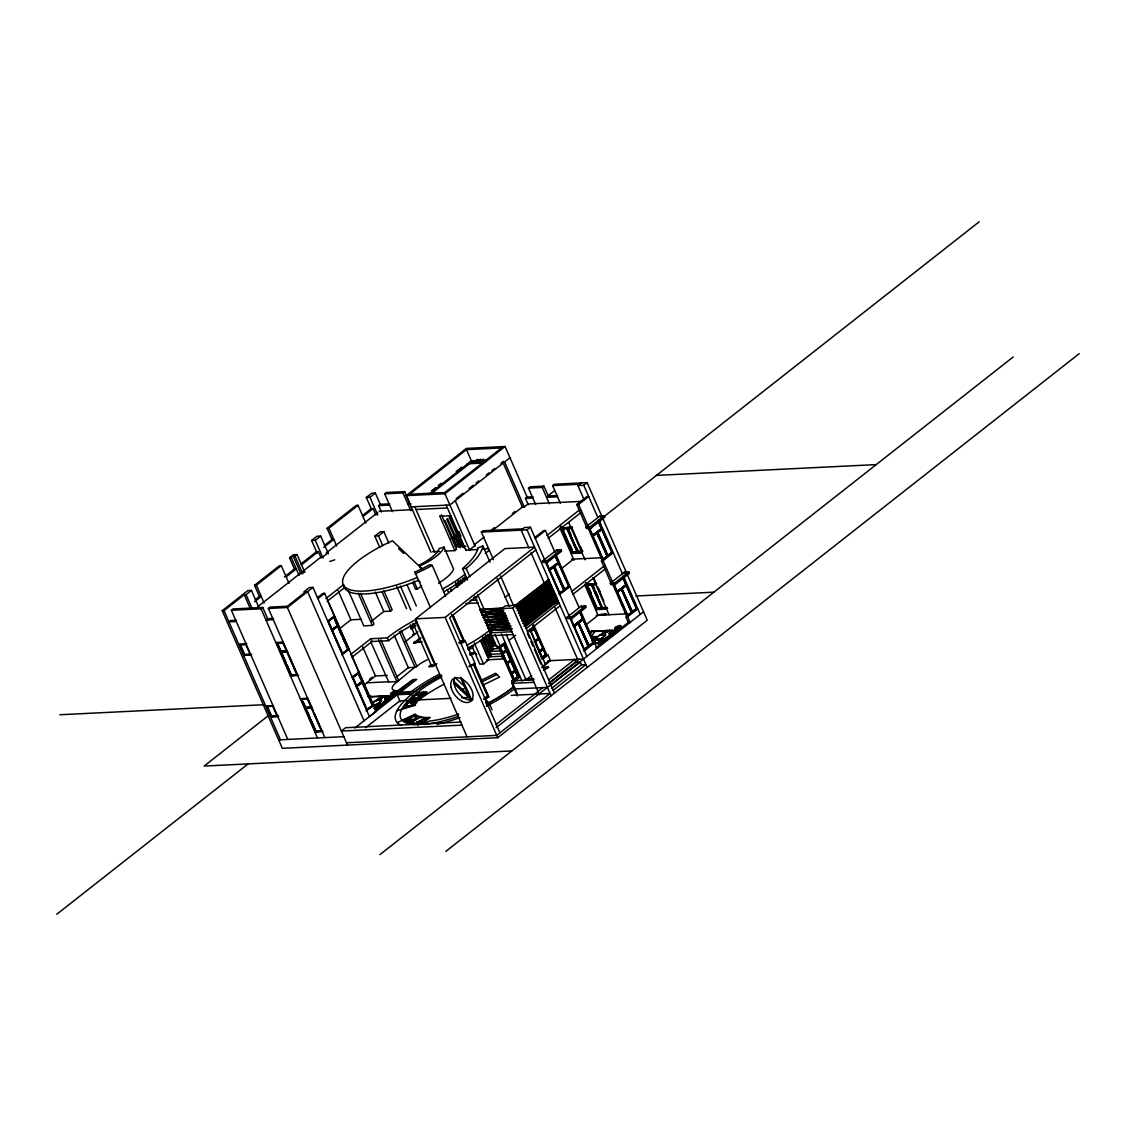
<?xml version="1.0" encoding="UTF-8"?>
<svg xmlns="http://www.w3.org/2000/svg" width="1136" height="1136" viewBox="0 0 1136 1136"><rect width="100%" height="100%" fill="white"/><g stroke="black" fill="none" stroke-linecap="round" stroke-linejoin="round"><path stroke-width="1.5" d="M413.618 642.99L414.228 642.081M609.265 633.405L610.103 633.547M612.318 632.312L609.223 633.093M610.728 632.241L612.489 631.928L612.091 632.695M590.209 634.371L591.387 631.417M376.414 706.407L376.896 705.442L375.476 706.18M386.723 698.228L387.206 697.263L385.786 698.015M592.069 641.272L593.532 638.432M591.444 636.742L594.923 630.906M377.805 706.081L376.357 705.825M601.867 640.676L601.2 640.179M618.183 627.058L617.402 627.498L620.071 625.553M417.168 640.505L417.125 640.548A6.802 2.13 -23.6 0 1 419.369 638.787L420.661 637.878M593.475 642.564L595.931 640.235M375.292 706.422L375.15 707.16M385.161 698.498L385.913 698.029M385.601 698.242L384.976 698.896L386.055 698.952M378.018 706.038L376.073 707.132L377.961 707.827M393.454 692.733L394.277 692.52L391.352 692.846M387.887 698.115L388.526 697.461L387.774 697.362M387.22 698.541L388.327 697.873M612.389 632.468L611.651 632.922M618.225 627.285L620.327 627.171M593.645 642.408L596.301 640.079M417.054 640.619L415.918 641.286A3.593 1.136 -23.6 0 0 414.384 641.996M373.034 702.701L372.012 703.34M597.096 637.296L596.315 637.679M425.389 724.257L429.025 721.119A63.474 19.937 -23.6 0 0 458.688 714.004M375.107 701.21L382.065 695.686M376.584 700.656L382.903 695.644M391.608 694.465L393.496 692.96M394.121 692.463L396.024 690.958M388.001 698.129L386.552 698.029M391.338 696.368L392.744 695.246L393.141 695.914L376.201 709.347L374.88 709.418L391.281 696.482M599.169 635.805L606.127 630.281M600.646 635.251L606.965 630.239M615.655 629.06L617.558 627.555M602.023 640.874L600.419 640.96L600.901 640.051M612.318 632.709L610.714 632.78L611.125 632.042M415.222 642.635L420.675 638.304M317.427 597.65L322.809 593.418L324.64 593.333L376.172 711.278L369.413 716.589L312.996 587.397L309.333 587.568L303.951 591.813L307.615 591.629L364.045 720.792M560.375 503.333L552.621 485.569L554.297 484.248L587.142 482.63L647.25 620.228L497.753 737.704L282.324 748.312L222.202 610.714L247.79 590.606L251.454 590.422L259.221 608.186M254.535 601.739L261.266 596.457L259.434 596.542L254.535 585.31L279.442 565.728L281.274 565.643L289.041 583.393M286.187 576.875L296.283 568.937L294.451 569.022L289.552 557.79L293.415 554.751L297.078 554.567L304.846 572.331M317.242 553.374L311.605 540.452L316.987 536.22L320.65 536.05L328.418 553.8M332.024 539.586L327.097 528.283L356.221 505.392L358.053 505.307L365.806 523.071M371.259 508.758L366.317 497.454L371.699 493.223L375.363 493.052L380.304 504.356M222.202 610.714L224.033 610.614L244.24 594.739L249.877 607.661M254.535 585.31L256.367 585.21L281.274 565.643M289.552 557.79L297.078 554.567M327.097 528.283L328.929 528.197L358.053 505.307M242.408 594.838L246.072 594.653L251.454 590.422M311.605 540.452L315.268 540.282L320.65 536.05M366.317 497.454L369.981 497.284L375.363 493.052M287.791 739.437L231.361 610.259L233.05 608.939L262.757 607.476L268.394 620.398M392.431 511.583L384.678 493.833L386.354 492.499L404.672 491.604L409.613 502.907L407.895 504.157L411.033 504.001M255.401 599.709L259.434 596.542M284.355 576.96L294.451 569.022M300.926 563.939L316.504 551.684L318.336 551.599L321.147 558.017M324.427 545.479L331.996 539.515L333.828 539.43L323.732 547.367M362.384 515.645L371.231 508.687L373.062 508.601L375.86 515.02M301.452 564.862L318.336 551.599M362.952 516.539L373.062 508.601M381.398 512.024L378.586 505.605L380.276 504.285L389.691 503.816M257.872 606.667L300.586 573.098L302.417 572.998L304.448 571.408L302.616 571.507L320.792 557.222L322.624 557.123L328.02 552.891L326.188 552.976L377.805 512.407M384.678 493.833L402.996 492.925L404.672 491.604M231.361 610.259L261.067 608.797L262.757 607.476M430.956 552.266L406.219 495.651L466.314 448.422L505.08 446.505L527.686 498.264M466.47 449.643L409.727 494.231L444.815 492.513L501.558 447.925L466.47 449.643L471.383 460.875L487.159 460.108M324.825 737.605L268.394 608.442L270.084 607.121L287.266 606.269L305.783 591.714M431.609 490.78L435.713 487.557M438.439 485.413L441.18 483.269M456.203 471.454L461.67 467.166M379.765 547.41L374.823 536.107L380.219 531.875L383.883 531.691L388.81 542.994M429.309 493.947L471.383 460.875M431.14 493.848L473.542 460.52M239.611 644.992L240.292 644.467L244.581 654.293L243.913 654.819L239.611 644.992L245.845 644.68L250.133 654.506L250.815 653.981M268.394 608.442L287.408 607.504L312.996 587.397M374.823 536.107L378.487 535.922L383.883 531.691M475.956 460.648L477.645 459.327L479.051 462.579M478.696 460.52L480.386 459.2L481.806 462.437M246.753 643.43L238.759 644.311M406.219 495.651L444.971 493.734L505.08 446.505M317.91 598.629L324.64 593.333M251.667 654.663L243.658 655.543M325.876 598.558L343.541 584.671M456.175 498.676L463.019 493.294M469.097 488.508L473.258 485.257M476.027 483.084L478.796 480.897M486.322 474.99L489.062 472.832M491.803 470.673L494.543 468.529M500.933 463.502L503.702 461.33M327.097 601.37L344.762 587.482M509.979 457.737L449.87 504.966L411.118 506.883M276.644 643.175L282.878 642.862L296.979 675.153L290.759 675.466L276.644 643.175L277.326 642.635M454.854 550.619L439.845 516.269L441.535 514.949L456.53 549.299L454.854 550.619L444.63 551.13M444.233 521.282L445.071 520.629L456.36 546.459M281.302 651.766L280.635 652.291L287.536 651.468M327.722 621.094L334.453 615.797L333.728 615.84M328.063 621.42L332.749 617.814M327.807 621.435L334.254 616.891L349.178 649.494L341.709 654.819M331.74 629.841L337.577 625.34L333.885 616.919M450.765 538.776L458.987 532.315M361.035 619.305L350.896 619.802L339.778 628.535L327.779 601.043M452.966 539.472L457.07 536.249M535.61 504.441L528.481 488.139L530.171 486.819L543.903 486.137L548.858 497.469M290.759 675.466L291.427 674.94L287.195 665.242M298.512 675.309L290.518 676.19M493.422 559.693L481.38 532.102L483.056 530.782L522.858 528.822M528.283 504.796L525.471 498.377L527.161 497.057L533.011 496.773M371.415 621.207L383.798 611.48L390.5 611.154L392.19 609.833L383.712 590.436M528.481 488.139L542.227 487.458L543.903 486.137M270.893 716.603L277.795 715.765L270.893 716.603L266.605 706.762L267.272 706.237M491.789 529.703L494.529 527.544M512.336 513.543L515.077 511.399M412.751 582.74L415.577 589.215L417.409 589.115L421.541 585.878M474.436 544.684L484.021 537.143M492.243 530.682L522.39 506.997L502.765 462.068M348.241 590.294L363.776 625.865L372.324 625.439L374.014 624.118L360.581 593.404M469.509 549.909L474.891 545.663M266.605 706.762L273.506 705.939M347.999 649.21L337.875 626.035L332.039 630.551L342.277 653.711L347.886 649.21L337.761 626.05M342.277 653.711L348.369 649.196L346.224 646.001M268.139 715.779L204.153 766.062L511.853 750.939M547.637 496.148L554.567 490.695M350.413 654.719L370.79 638.702L387.305 637.892A79.35 24.921 -23.6 0 1 416.06 619.475M351.635 657.531L372.026 641.513L388.526 640.704A79.35 24.921 -23.6 0 1 417.295 622.272M485.257 553.431L488.878 550.577L487.656 547.779L485.967 549.1L482.672 549.256M278.661 716.433L270.652 717.327M584.259 500.096L577.912 485.569L581.277 482.914M322.198 730.789L315.297 731.627L301.182 699.336L308.083 698.498M481.38 532.102L527.033 529.859L530.398 527.218L586.843 656.395M577.912 485.569L583.776 485.271L587.142 482.63M415.52 618.864L504.924 548.603L534.587 547.154L445.184 617.402L415.52 618.864L467.066 736.824M305.541 707.231L304.86 707.756L311.761 706.919M305.84 707.927L305.172 708.452L312.073 707.629M410.948 627.825L414.157 625.297M411.459 627.967L415.251 624.985M410.934 628.918L414.711 625.936M412.027 628.861L415.819 625.893M352.586 677.581L358.422 673.08L362.114 681.501L356.377 686.002L352.7 677.581M534.744 537.541L543.576 530.597L545.408 530.512L555.234 552.976M576.747 504.54L586.858 496.602L588.689 496.503L578.579 504.441L576.747 504.54L586.559 527.005M56.8 914.239L248.102 763.903M535.312 538.45L545.408 530.512M404.771 642.11L417.849 631.829M546.885 535.553L579.729 509.737M356.278 686.002L362.001 681.501L358.323 673.08M356.576 686.712L362.412 682.196L372.537 705.371L366.701 709.872M548.106 538.365L580.95 512.549M369.427 679.328L372.21 677.141M562.576 527.587L561.894 528.112L572.09 528.325L562.206 528.808L562.874 528.283M387.262 675.38L375.434 675.963L364.315 684.696L351.606 655.6M535.823 549.952L449.643 617.672L499.954 732.834M567.546 528.055L566.878 528.581L577.003 551.755L582.896 550.96M315.297 731.627L315.964 731.101L311.023 719.798M323.05 731.47L315.055 732.351M479.733 609.677L502.765 607.803L502.055 609.294L479.733 609.677L512.748 608.044L548.802 579.715L515.006 605.46L515.304 606.17M370.663 641.613L388.654 681.756L366.672 682.85M480.031 610.373L480.741 608.882M542.497 561.099L556.64 549.98L561.028 549.767L561.638 551.173L547.495 562.277L543.107 562.505L542.497 561.099L546.885 560.886L561.028 549.767M585.764 527.09L599.907 515.985L604.295 515.758L604.92 517.164L590.777 528.283L586.375 528.496L585.764 527.09L590.152 526.877L604.295 515.758M395.953 677.368L408.335 667.641L415.662 667.286L417.153 665.98A18.801 5.907 -23.6 0 1 427.278 659.831M503.191 611.864L480.855 612.247L502.197 610.458M481.153 612.957L481.863 611.452M603.713 516.837L979.204 221.761M414.683 667.329L397.415 681.586L388.313 682.026M505.321 613.653L504.313 614.434L481.976 614.817L503.319 613.028M482.289 615.527L482.985 614.022M505.165 597.323L509.34 594.043M483.098 617.402L506.131 615.513L483.098 617.402L505.435 617.018L506.443 616.223M368.731 708.083L366.445 709.886L372.906 705.357L370.052 700.543M483.411 618.098L484.106 616.607M484.22 619.972L507.565 618.793L506.557 619.589L484.22 619.972L507.267 618.098L506.258 618.893M555.092 555.504L558.273 562.519L548.887 569.676L558.713 562.505L557.975 562.533M484.532 620.668L485.242 619.177M558.273 562.519L549.185 569.661L546.004 562.647M561.042 526.153L572.331 551.982L572.998 551.457M549.483 570.371L553.772 566.992L563.896 590.166L559.494 593.532M554.283 566.594L558.571 563.229M397.415 681.586A18.801 5.907 -23.6 0 0 398.14 690.716L411.516 680.89M430.714 665.313L428.84 666.633L433.242 666.42L436.778 663.651M429.578 666.605L431.936 664.745M507.678 622.159L485.356 622.542L506.699 620.753M485.654 623.252L486.364 621.747M375.718 710.27L413.816 679.527L416.742 679.385L354.787 728.077M503.887 610.373L480.855 612.247M509.823 623.948L508.814 624.743L486.478 625.112L507.82 623.323M486.776 625.822L487.486 624.331M505.009 612.943L481.976 614.817M561.354 568.682L573.524 559.125M487.6 627.697L510.944 626.518L509.936 627.313L487.6 627.697L510.632 625.822L509.624 626.603M487.912 628.393L488.608 626.902M516.411 606.113L549.114 580.411L547.708 579.772M548.83 582.342L516.127 608.044L549.923 582.285L548.83 582.342L550.236 582.981L517.533 608.683M488.721 630.267L512.066 629.088L511.058 629.884L488.721 630.267L510.064 628.478M517.803 607.675L549.142 583.038M365.65 727.722L399.829 700.855L451.077 698.328M407.98 694.238L411.346 691.597A81.039 25.446 -23.6 0 1 438.666 674.528M489.034 630.963L489.73 629.472M549.952 584.912L517.249 610.614L551.059 584.855L549.952 584.912L551.358 585.565L518.655 611.267M513.103 634.57L491.079 635.649L489.843 632.837L493.209 630.196A82.431 25.887 -23.6 0 0 496.063 627.711M472.633 647.506L468.884 649.863A3.664 1.15 -23.6 0 1 468.33 649.835M508.388 620.668L485.356 622.542M551.074 587.482L518.371 613.184L552.181 587.44L551.074 587.482L552.479 588.136L519.777 613.838M520.047 612.815L551.386 588.192M469.637 653.569A3.124 0.98 -23.6 0 1 470.063 653.172L475.118 652.334L474.323 652.959A3.124 0.98 -23.6 0 1 469.764 654.577M509.51 623.238L486.478 625.112M552.21 590.067L519.507 615.755L553.303 590.01L552.21 590.067L553.615 590.706L520.913 616.408M553.331 592.637L520.629 618.339L554.425 592.58L553.331 592.637L554.737 593.29L522.035 618.978M490.454 642.649L491.192 642.067A3.124 0.98 -23.6 0 1 492.456 641.286M522.29 617.97L553.63 593.333M510.746 629.188L511.754 628.393M554.453 595.207L521.751 620.909L555.547 595.15L554.453 595.207L555.859 595.86L523.156 621.562M495.296 643.359L491.931 646.001L497.156 645.745M568.398 586.403L559.31 593.546L569.136 586.361L555.007 555.731M611.679 552.394L602.577 559.551L612.403 552.366L598.274 521.722M564.294 589.769L568.696 586.389L558.472 563.229L549.185 570.386L559.011 563.2L558.287 563.243M607.561 555.76L611.963 552.38L601.853 529.22L597.55 532.599L607.675 555.76M560.375 593.659L567.957 587.695M603.642 559.65L611.225 553.701M555.575 597.777L522.872 623.479L556.683 597.735L555.575 597.777L556.981 598.431L524.278 624.133M613.213 552.664L603.117 560.602L601.285 560.701L611.097 583.166M492.57 648.699A3.124 0.98 -23.6 0 1 491.959 648.784L491.618 649.039A3.664 1.15 -23.6 0 0 492.342 648.954M524.548 623.11L555.887 598.487M503.191 653.669L491.022 654.265L489.786 651.453L493.152 648.812L500.124 648.471M556.697 600.362L523.994 626.064L557.804 600.305L556.697 600.362L557.009 601.058M501.203 645.205L503.674 643.26L518.385 676.957L514.693 679.868M525.4 626.703L558.103 601.001M500.862 646.412L504.199 644.325L518.314 676.616L514.395 679.697L499.556 647.435M491.022 654.265L487.656 656.906L501.572 656.225L502.794 659.036L486.435 659.831M503.759 644.353L499.854 647.421L502.297 653.044M505.506 643.175L500.294 647.406L514.395 679.697M508.871 640.534L515.588 635.251M571.422 591.714L604.267 565.898M526.224 628.577L558.926 602.875L513.273 605.119L500.522 575.909M472.036 646.299L479.832 664.134L483.496 663.949L488.878 659.718L480.372 640.264M572.643 594.526L605.488 568.71M587.113 583.748L586.432 584.273L596.329 583.79M527.445 631.389L560.147 605.687M587.411 584.444L586.744 584.969L596.627 584.486M502.197 653.044L506.216 649.962L503.66 644.353M529.972 631.218L533.991 628.137M502.311 653.754L506.528 650.672M531.407 630.906L534.303 628.833L538.45 638.318L534.531 641.386M503.049 653.725L506.968 650.644L506.23 650.687M592.083 584.216L591.416 584.742L601.526 607.916M591.955 584.713L592.637 584.188L594.653 588.817M420.618 724.129L429.039 717.512M510.561 660.144L506.457 663.239L511.101 660.13L510.376 660.158M538.336 638.318L534.232 641.4L538.876 638.29L538.152 638.333M535.851 641.087L538.634 639.028L542.894 648.5L538.862 651.581M510.973 660.84L507.054 663.921L511.2 673.392M536.135 641.073L538.748 639.014M567.034 617.26L581.178 606.141L585.565 605.928L586.176 607.334L572.033 618.453L567.645 618.666L567.034 617.26L571.422 617.047L585.565 605.928M610.302 583.251L624.445 572.146L628.833 571.919L629.443 573.325L615.314 584.444L610.912 584.657L610.302 583.251L614.69 583.038L628.833 571.919M511.086 673.407L515.105 670.325L510.859 660.854L506.77 663.935L511.413 660.825L510.675 660.868M540.296 651.255L543.633 649.181L538.989 652.291M511.399 674.102L515.417 671.021M540.48 651.255L543.193 649.196L545.649 654.819L541.631 657.9M616.876 591.828L626.078 584.685L623.011 577.656M586.275 583.918L596.869 608.143L597.536 607.618M573.723 626.547L583.109 619.39M574.461 626.504L583.549 619.361L582.825 619.404M602.762 607.362L602.08 607.888L591.686 584.529L586.914 584.841M492.073 709.787L489.005 702.772A74.096 23.274 -23.6 0 0 514.083 686.542L511.626 680.918L514.097 678.987M513.671 679.726L518.314 676.616M545.351 654.833L541.446 657.9L546.089 654.79L532.656 625.766M513.841 679.726L517.874 676.644L515.304 671.035M542.483 658.028L546.175 655.131L533.395 625.723M607.022 607.448L602.25 607.76L592.126 584.586L595.349 584.358M541.971 658.965L546.899 655.103L533.579 624.601M585.892 624.843L598.061 615.286L584.628 584.543M517.377 695.871L511.924 683.389L520.217 676.871L517.775 676.985M543.079 658.908L548.006 655.046L550.449 660.655L542.156 667.173M605.389 614.917L606.397 614.122L600.532 614.42M549.355 660.712L544.428 664.588L545.536 664.532L529.987 628.961M531.421 675.622L526.039 679.839L506.145 634.286M583.009 619.39L593.233 642.55L583.847 649.707L593.674 642.536L579.729 610.785M578.309 623.153L588.434 646.327L584.145 649.693L573.907 626.532M593.233 642.55L588.945 645.93L578.707 622.769M632.099 611.921L636.501 608.541L626.376 585.381L617.004 592.538L626.816 585.352L626.092 585.395M626.277 585.381L636.401 608.555L627.115 615.712L636.941 608.527L622.84 576.236M583.648 650.814L586.176 648.826M589.967 645.844L594.483 642.834L584.387 650.772M633.235 611.85L637.026 608.868M637.75 608.825L627.654 616.763L625.822 616.862L628.279 622.471L630.111 622.386L613.639 584.671M548.787 679.811L574.674 659.462L575.909 662.274L580.297 662.061L581.533 664.872L585.92 664.645L553.218 690.347M495.736 724.74L543.008 687.592M549.1 682.807L579.076 659.249M548.66 683.687L575.909 662.274M595.875 647.946L628.89 621.988M496.091 727.693L643.572 611.807M550.321 685.619L580.297 662.061M551.556 688.43L581.533 664.872M379.907 854.627L1013.269 356.917M445.837 851.375L1079.2 353.665M379.594 699.648L384.678 696.013M603.656 634.243L608.74 630.608M379.609 699.506L384.863 695.928M603.67 634.101L608.924 630.523M375.604 706.209L374.667 707.075L375.405 707.174M377.408 706.535L376.357 706.365M609.961 632.624L609.123 633.632L611.779 632.951M601.299 640.065L598.757 641.485L599.467 641.769M599.666 640.803L599.041 641.698L601.469 641.13M601.824 640.874L600.972 641.3M373.943 701.679L374.923 701.054M597.99 636.274L598.97 635.649M379.893 704.902L380.404 704.576A36.139 11.346 -23.6 0 0 389.577 697.419M603.954 639.497L604.451 639.17A36.139 11.346 -23.6 0 0 613.639 632.014M410.153 723.32L420.831 716.859M384.749 699.194L386.865 698.129M374.454 707.359L376.556 706.294M608.811 633.789L610.912 632.724M598.502 641.954L600.617 640.889M460.023 641.67L463.204 640.491L458.859 642.621M460.123 641.755L463.062 640.363L465.348 641.215L475.175 663.68A75.359 23.657 -23.6 0 1 469.708 666.548M460.762 642.167L464.226 640.846L459.455 643.189M470.46 665.54L473.627 664.361L469.282 666.491M469.111 666.335L473.485 664.233M484.561 697.831L487.742 696.652L484.66 697.916M483.709 699.109L488.764 697.007L483.979 699.35M461.102 690.12L465.888 687.777L469.58 696.212L453.633 681.131M481.55 680.152L495.637 673.279L499.599 677.028L482.544 685.335M481.309 682.154L496.957 674.528M397.33 722.624L415.165 714.061A55.408 17.395 -23.6 0 0 430.132 717.455L421.712 724.072A68.856 21.627 -23.6 0 1 403.11 719.841M386.268 697.831L387.546 697.291M387.291 698.583L386.382 698.967M416.003 642.621L416.827 642.394A22.848 7.171 -23.6 0 0 419.539 642.167M612.517 631.928L614.832 630.991L615.627 631.63M612.531 631.999L615.471 631.758M490.028 562.235L482.914 545.99L477.944 547.864A79.108 24.836 -23.6 0 1 462.551 568.596L467.521 579.985M386.822 698.711L385.26 699.109M329.852 561.468L334.765 559.792M403.081 708.31L415.194 704.647M396.918 710.738L401.761 709.276M438.51 583.151A32.177 10.11 -23.6 0 0 453.548 568.994L443.977 547.083L439.107 548.546A30.104 9.457 -23.6 0 1 419.255 565.032L420.632 568.156M599.694 641.84L602.165 642.309M376.811 705.584L377.635 705.413M408.449 701.111L419.454 698.981M387.447 697.405L388.242 697.248M605.147 638.844L600.759 639.412M381.085 704.249L376.371 704.661M607.206 630.636L605.474 630.764M383.159 696.041L381.341 696.169M602.833 630.892L603.926 630.821M378.771 696.297L381 696.169M599.368 643.473L596.812 643.643M375.192 708.892L374.369 708.949M419.866 642.124L420.959 642.053M602.634 630.92L599.751 631.005M378.572 696.325L375.817 696.411M416.869 642.394L415.222 642.408M381.54 704.135L376.982 704.434M376.016 704.803L373.162 705.002M594.653 639.369L600.518 639.057M389.421 695.658L392.019 695.53M601.043 639.213L594.171 639.753M372.139 704.675L375.704 704.49M377.578 704.576L376.399 704.632M376.059 704.845L380.73 704.533M615.414 627.441L617.515 627.328M588.633 631.829L616.763 630.239M414.881 642.238L421.797 641.854M594.668 643.587L599.865 643.288M394.164 692.69L396.265 692.577M369.839 696.936L392.701 695.644M378.118 707.714L376.343 707.032M604.011 630.807L605.048 630.764M614.292 630.196L616.081 630.125M421.144 642.039L422.01 641.996M469.353 462.48L485.143 461.699M467.066 463.815L483.467 463.019M502.155 462.096L504.597 461.969L524.42 507.366M656.438 475.402L876.239 464.596M552.621 485.569L579.601 484.248M557.634 495.552L548.219 496.02L546.53 497.341L557.52 496.801M378.586 505.605L389.577 505.066M525.471 498.377L532.798 498.022M379.211 511.314L412.581 509.666M416.017 509.51L447.442 507.962M581.746 501.359L527.913 504.001L524.221 506.897L521.779 507.025M439.845 516.269L450.836 515.73M530.398 527.218L524.548 527.502L521.168 530.157L528.978 547.992M567.517 527.345L572.459 527.09M562.064 527.984L572.061 527.416M562.377 528.68L567.148 528.368L577.542 551.727L578.224 551.201L576.875 548.106M577.713 551.585L567.588 528.425L572.359 528.112M601.242 528.538L601.981 528.496L592.154 535.681L601.427 528.524L598.36 521.509M601.555 529.234L602.293 529.191L592.467 536.377L601.739 529.22L611.864 552.394M597.493 532.969L596.755 533.011L607.604 556.129L597.266 532.614M455.351 546.757L465.831 546.246M432.589 551.713L439.533 551.372M465.845 550.08L477.731 549.497M572.331 551.982L582.484 551.287M582.172 551.713L572.757 552.181L571.067 553.502L582.058 552.962M581.504 552.252L572.09 552.707L560.872 527.033M607.377 555.774L608.115 555.731L597.99 532.571M571.55 559.224L601.072 557.776M462.551 568.596L466.214 568.426A82.431 25.887 -23.6 0 0 482.914 545.99M554.212 566.978L553.488 567.006L564.336 590.138L553.985 566.608L554.723 566.58L564.848 589.74L564.109 589.783M586.602 584.145L596.599 583.577M568.114 586.758L569.945 586.673L559.111 594.653M622.031 589.13L621.293 589.172L631.417 612.332L632.141 612.29L621.804 588.775L632.653 611.906M473.442 597.763L476.921 597.593M470.077 600.404L477.035 600.064M465.916 603.599L478.256 602.875M635.89 596.002L713.891 592.168M236.458 620.256L230.594 620.554L228.947 621.846L236.274 621.491M273.52 618.424L267.656 618.708L265.98 620.029L273.307 619.674M597.025 608.016L601.796 607.703L591.586 584.614M596.869 608.143L606.752 607.661M607.604 608.328L596.613 608.868L585.409 583.194M606.596 609.123L595.605 609.663L597.295 608.342L586.077 582.669M636.941 608.527L622.812 577.883M337.207 625.354L337.932 625.325L331.485 629.855M337.506 626.064L338.244 626.021L331.783 630.551M600.206 614.675L606.056 614.391M596.23 615.371L625.908 613.909M578.749 623.139L578.025 623.167L588.15 646.341L588.874 646.299L578.522 622.769L589.385 645.901L588.647 645.944M412.652 634.57L414.484 634.484L410.252 624.8M534.005 628.847L534.744 628.819L530.1 631.928M275.792 642.493L283.12 642.138M283.318 642.522L276.985 642.905L280.663 651.326L286.996 650.942L283.929 643.927M489.843 632.837L511.867 631.758M284.114 650.914L280.322 651.595L286.556 651.283M538.45 639.028L539.188 639L534.545 642.11M491.192 642.067L490.823 642.081A3.664 1.15 -23.6 0 1 492.3 641.173M250.573 654.166L244.24 654.549L240.051 644.652M243.913 654.819L250.133 654.506M602.265 639.327L604.991 639.199M341.908 653.725L342.646 653.683L328.531 621.392M593.674 642.536L579.545 611.892M491.15 648.812L491.959 648.784M489.786 651.453L501.97 650.857M474.323 652.959L474.692 652.944A3.664 1.15 -23.6 0 1 469.906 654.861M544.329 655.216L548.006 655.046M430.345 665.327L434.918 665.1L415.875 621.506M547.893 660.783L583.464 659.036M297.419 674.812L291.1 675.196L280.975 652.036L287.294 651.652L296.752 673.265M541.744 667.443L548.773 667.102A12.908 4.047 -23.6 0 1 543.59 670.226M543.178 667.613L548.447 667.357M351.521 677.283L358.99 671.958L358.266 672.001L373.716 705.655L366.246 710.98M361.745 681.515L362.469 681.486L356.022 686.016L356.321 686.712L362.782 682.182L362.043 682.225M413.192 679.569L398.14 690.716M524.846 679.442L533.636 679.001M526.266 679.612L533.295 679.271M511.626 680.918L533.934 679.825M511.924 683.389L533.963 682.31M400.539 692.122L415.208 691.398M398.85 693.443L409.656 692.917M300.33 698.654L307.657 698.299M303.085 698.995L307.856 698.683L311.534 707.103L305.201 707.487L301.523 699.066L305.3 707.416M416.912 693.301L426.071 692.846M441.748 675.025A79.35 24.921 -23.6 0 0 411.843 694.039L397.174 694.763L400.241 701.792M514.381 688.998L547.396 687.379M59.967 714.743L263.95 704.718M265.753 706.095L273.08 705.74M273.265 706.123L266.946 706.507L271.234 716.333L277.468 716.021M461.685 697.816L470.531 697.376M511.172 695.374L550.065 693.457L496.73 735.375L346.494 742.759M378.203 704.732L380.943 704.618M271.334 716.248L277.567 715.95M375.065 711.321L376.172 711.278M460.932 722.07L345.614 727.736L341.382 731.059L461.954 725.123M278.632 739.877L343.839 736.668M609.208 630.423L612.432 630.295M601.824 639.17L604.792 639.128M385.161 695.828L388.384 695.701M599.126 631.005L597.138 631.062A7.81 2.457 -23.6 0 1 595.363 630.977M375.065 696.411L372.977 696.467A7.81 2.457 -23.6 0 1 371.302 696.382M416.387 642.38L416.458 642.38A6.717 2.102 -23.6 0 0 415.066 642.408M432.234 565.401L429.962 564.649A70.063 21.996 -23.6 0 1 414.952 572.033L415.421 573.666A75.359 23.657 -23.6 0 0 432.234 565.401L445.681 596.187M391.565 697.035L390.77 696.396L388.469 697.334L391.409 697.163M417.636 579.658L420.164 582.058M484.717 698.711L489.19 702.943M454.854 677.34L465.888 687.777M453.42 682.864L470.517 699.023M422.876 569.647L392.46 540.779A69.836 21.74 -22.3 0 0 343.668 585.466A69.836 21.74 -22.3 0 0 416.514 577.77M419.255 565.032L421.484 568.966M599.907 515.985L600.518 517.391M624.445 572.146L625.056 573.552M583.776 485.271L597.877 517.576M599.197 520.572L622.571 574.078M623.735 576.733L640.207 614.448M598.303 520.075L612.489 552.707M598.473 521.495L601.54 528.524L592.452 535.667L588.661 527.246M622.897 577.67L625.964 584.685M621.974 588.76L632.212 611.921M621.591 589.158L631.701 612.318L627.413 615.698L617.189 592.538M596.94 532.997L607.064 556.157M621.477 589.158L631.602 612.318M590.152 526.877L590.777 528.283M614.69 583.038L615.314 584.444M589.201 527.218L603.315 559.508M613.738 583.379L627.853 615.669M613.809 584.813L616.99 591.828M578.579 504.441L612.233 581.462M587.667 526.948L602.378 560.644M612.9 584.713L626.916 616.805M580.468 546.643L582.385 551.358M598.828 588.988L600.177 592.083M572.345 528.893L582.214 551.5M594.057 578.593L596.173 583.435M597.579 586.659L603.926 601.2M568.838 522.702L585.068 559.849M592.822 577.599L609.052 614.746M568.767 529.575L570.797 534.204M596.002 591.913L598.033 596.542M567.688 528.339L577.812 551.514M592.225 584.5L602.35 607.675M567.049 528.453L577.159 551.613M562.419 527.232L563.825 530.455M570.173 544.996L572.288 549.838M589.073 588.235L591.189 593.077M562.235 528.112L572.885 552.479M542.227 487.458L549.341 503.759M559.892 527.913L574.035 560.275M556.64 549.98L557.251 551.386M581.178 606.141L581.788 607.547M555.93 554.581L579.062 607.533M580.468 610.742L596.94 648.457M555.731 555.689L569.221 586.701M579.63 611.665L582.811 618.68L573.609 625.837L570.542 618.808M554.169 566.594L564.407 589.769M553.672 566.992L563.783 590.166M578.21 623.153L588.32 646.327M546.885 560.886L547.495 562.277M571.422 617.047L572.033 618.453M545.933 561.212L560.048 593.517M570.471 617.373L584.586 649.678M549.37 570.371L558.926 591.984M527.033 529.859L587.156 667.457M531.052 552.749L553.63 604.423M555.007 607.59L577.613 659.32M483.127 459.058L484.547 462.309M481.451 460.378L482.871 463.63M480.528 460.435L481.948 463.673M530.185 630.423L542.17 657.872M535.411 643.672L538.294 649.991M539.898 653.669L541.744 657.886M554.453 693.159L516.113 605.403L505.122 605.942L501.757 608.598L539.415 694.778M527.331 633.221L529.447 638.077M530.867 641.3L532.983 646.157M534.389 649.394L538.634 659.093M538.734 659.306L540.793 664.035M512.748 608.044L551.088 695.8M497.128 578.494L509.198 606.141M455.266 500.735L475.089 546.132M444.971 493.734L469.708 550.364M458.859 531.478L460.975 536.32M446.207 505.151L466.044 550.548M459.313 536.348L461.429 541.19M462.849 544.428L464.255 547.651M457.027 531.563L464.084 547.708M501.416 633.817L522.063 681.089M463.531 547.339L450.126 516.653L449.274 517.32L461.983 546.373M458.262 536.093L460.378 540.949M461.798 544.187L463.218 547.424M504.398 643.232L519.124 676.928L514.196 680.791L499.471 647.094M458.873 540.963L460.989 545.805M506.415 650.672L510.66 660.144L506.755 663.225L502.609 653.74M503.475 644.368L517.576 676.658M455.209 535.17L460.151 546.473M460.293 547.708L447.598 518.641L446.76 519.294L458.745 546.743M452.682 537.158L456.913 546.842M466.214 568.426L469.764 576.548M477.589 594.44L493.209 630.196L489.545 630.381A74.096 23.274 -23.6 0 1 466.839 645.319M495.126 634.57L500.578 647.037L496.915 647.222L474.621 596.244M511.498 674.102L513.955 679.711M498.747 647.137L513.472 680.833M514.693 687.947L517.15 693.556M464.979 576.548L466.399 579.786M489.673 633.064L494.614 644.368M488.551 634.768L493.478 646.072M463.303 577.869L464.709 581.107M487.983 634.385L492.925 645.688M462.451 578.536L463.871 581.76M487.145 635.052L493.493 649.579M485.313 635.138L491.661 649.678M460.776 579.857L462.182 583.095M485.47 636.373L491.817 650.9M459.938 580.524L461.344 583.748M484.618 637.04L490.965 651.567M458.106 580.61L459.512 583.847M482.786 637.126L491.249 656.494M458.248 581.845L459.654 585.068M482.942 638.361L490.695 656.125M457.41 582.512L458.816 585.736M482.09 639.014L489.857 656.778M486.038 649.749L488.153 654.592M455.579 582.598L457.694 587.44M480.968 640.718L488.026 656.864M455.593 583.521L456.999 586.772M414.782 506.699L434.619 552.096M450.197 587.752L451.617 591.004M474.28 642.877L483.496 663.949M447.243 589.556L448.663 592.807M402.996 492.925L410.749 510.689M453.008 615.172L464.226 640.846M474.039 663.31L488.764 697.007M452.739 614.917L463.957 640.59M474.465 664.659L488.48 696.751M451.645 614.406L463.204 640.491M473.357 664.12L487.742 696.652M485.484 701.906L487.316 706.109M445.184 617.402L497.753 737.704M462.395 679.3L471.852 700.543M414.952 572.033L430.516 607.675M460.932 677.539L470.744 700.003M460.648 677.297L470.474 699.762M413.873 581.036L417.409 589.115M369.981 497.284L377.748 515.034M407.157 584.983L416.33 605.971M378.487 535.922L382.718 545.621M400.355 585.977L410.934 610.202M396.691 586.162L406.574 608.768M412.922 623.295L431.268 665.284M401.193 630.423L416.727 665.994L415.038 667.315L399.503 631.744M382.037 591.757L390.5 611.154M375.32 592.083L383.798 611.48M394.206 635.308L408.335 667.641M387.305 637.892L388.526 640.704M411.843 694.039L414.299 699.662M380.887 639.866L398.537 680.279L396.862 681.6L378.501 639.568M358.195 593.106L372.324 625.439M328.929 528.197L336.682 545.962M370.79 638.702L372.026 641.513M338.173 590.706L350.896 619.802M362.711 646.867L375.434 675.963M315.268 540.282L323.022 558.032M333.785 616.919L337.463 625.34M362.299 682.211L372.423 705.371M334.225 618.552L337.051 625.013M338.457 628.236L341.283 634.697M342.689 637.921L344.804 642.763M360.879 679.555L358.067 673.094L358.791 673.052L353.069 677.553L367.184 709.844M362.299 682.779L365.11 689.24M366.53 692.477L368.646 697.319M328.162 621.406L331.84 629.841M356.69 686.698L366.814 709.872M295.062 556.157L302.815 573.921M293.23 556.242L300.983 574.007M291.384 557.705L299.137 575.455M287.408 607.504L347.517 745.102M313.181 710.895L311.832 707.813L305.513 708.197L315.623 731.357L321.957 730.973L314.53 713.99M307.416 699.023L321.516 731.314M256.367 585.21L264.12 602.975M278.022 644.254L285.789 662.018M303.269 702.034L309.617 716.56M277.085 642.82L280.762 651.255M281.075 651.95L291.199 675.125M305.612 708.111L315.737 731.286M261.067 608.797L317.498 737.974M246.072 594.653L251.709 607.575M272.825 706.464L277.127 716.291M267.897 707.643L271.575 716.063M224.033 610.614L280.464 739.792M600.404 641.627L600.518 642.394M472.888 699.478A14.285 8.648 51.8 0 1 459.413 694.21A14.285 8.648 51.8 0 1 454.414 679.129M443.977 547.083A32.177 10.11 -23.6 0 1 420.107 565.842M417.665 580.595A69.836 21.726 -22.3 0 1 343.739 585.012M465.348 641.215A75.359 23.657 -23.6 0 1 460.818 643.615M461.883 641.116A70.063 21.996 -23.6 0 1 460.662 641.755M465.007 574.22A74.096 23.274 -23.6 0 1 442.302 589.158M466.229 577.031A74.096 23.274 -23.6 0 1 443.523 591.97M490.766 633.192A74.096 23.274 -23.6 0 1 468.06 648.131M505.79 617.018A82.431 25.887 -23.6 0 1 497.398 626.476M514.083 686.542A69.935 21.953 -23.6 0 1 486.719 704.079M458.561 716.248A69.935 21.953 -23.6 0 1 424.012 724.399M417.963 724.683A69.935 21.953 -23.6 0 1 441.861 676.886M418.02 700.529A79.35 24.921 -23.6 0 1 444.29 684.057M515.332 688.274A75.317 23.643 -23.6 0 1 486.549 706.095M459.995 717.569A75.317 23.643 -23.6 0 1 437.019 724.385M401.576 725.364A75.317 23.643 -23.6 0 1 439.93 675.948M422.72 723.277A67.237 21.115 -23.6 0 1 404.558 719.145M404.189 708.537A67.237 21.115 -23.6 0 1 419.028 692.449M429.465 717.98A56.488 17.736 -23.6 0 1 414.2 714.516M413.887 705.598A56.488 17.736 -23.6 0 1 426.355 692.094M600.277 639.142A14.527 4.558 -23.6 0 1 594.767 639.469M600.333 642.408A18.73 5.879 -23.6 0 1 593.503 642.848A10.721 3.365 -23.6 0 0 600.93 642.152M603.912 639.724A12.894 4.047 -23.6 0 1 601.427 641.684M603.94 639.951A6.646 2.087 -23.6 0 1 602.137 641.371M595.108 630.878A4.26 1.335 -23.6 0 0 593.972 630.75A4.658 1.463 -23.6 0 0 592.126 631.076M614.079 631.488A61.458 19.298 -23.6 0 1 602.591 640.406M607.504 630.594A12.752 4.004 -23.6 0 1 609.578 630.409M607.561 631.474A18.73 5.879 -23.6 0 1 614.633 631.062M606.922 631.659A10.735 3.365 -23.6 0 1 614.477 631.176M601.299 638.446A18.687 5.865 -23.6 0 0 605.119 635.564A18.119 5.694 -23.6 0 1 601.001 638.844M600.177 635.18A14.527 4.558 -23.6 0 1 605.644 634.882M599.467 635.336A8.69 2.726 -23.6 0 1 605.715 635.038M588.164 631.034A2.386 0.753 -23.6 0 1 589.186 631.247M589.428 631.659A11.232 3.522 -23.6 0 1 589.016 631.701M591.799 631.176A3.266 1.022 -23.6 0 1 589.598 631.659M595.988 638.105A14.143 4.445 -23.6 0 1 592.112 638.446L591.487 638.389A3.536 1.108 -23.6 0 1 593.801 636.671A17.949 5.637 -23.6 0 0 597.635 636.671A2.556 0.795 -23.6 0 1 595.761 638.219M597.82 636.771A14.413 4.53 -23.6 0 0 593.83 636.671A17.949 5.637 -23.6 0 0 597.721 636.771M415.819 642.692A2.4 0.753 -23.6 0 1 413.66 643.033M412.382 699.236A16.202 5.084 -23.6 0 1 415.591 694.976A13.447 4.217 -23.6 0 1 424.097 692.207M419.156 695.445A4.473 1.406 -23.6 0 1 419.241 697.731M419.369 695.701A7.441 2.343 -23.6 0 0 423.586 692.307A14.186 4.459 -23.6 0 1 415.634 694.962M417.466 695.885A5.339 1.676 -23.6 0 1 419.283 697.49M420.221 697.263A13.447 4.217 -23.6 0 1 412.368 698.995M412.439 698.981A14.186 4.459 -23.6 0 1 419.596 697.476M404.828 706.961A16.202 5.084 -23.6 0 1 409.343 702.431A14.186 4.459 -23.6 0 0 417.04 700.344A7.441 2.343 -23.6 0 1 412.098 703.738M409.343 702.431A13.447 4.217 -23.6 0 1 417.494 700.287M412.027 703.425A4.473 1.406 -23.6 0 1 411.09 706.081M410.451 703.724A5.339 1.676 -23.6 0 1 411.232 705.797M412.084 705.669A13.447 4.217 -23.6 0 1 404.913 706.677M404.998 706.677A14.186 4.459 -23.6 0 1 411.488 705.825M424.637 718.804A16.202 5.084 -23.6 0 1 426.071 721.445A13.447 4.217 -23.6 0 1 421.641 724.086M420.448 722.695A4.473 1.406 -23.6 0 1 417.153 721.985M418.488 725.322A7.441 2.343 -23.6 0 1 419.809 722.695M422.209 721.885A5.339 1.676 -23.6 0 1 417.437 722.084M416.443 722.524A13.447 4.217 -23.6 0 1 425.006 718.861A14.186 4.459 -23.6 0 1 417.026 722.212M420.86 724.03A14.186 4.459 -23.6 0 1 426.043 721.474M412.084 716.461A16.202 5.084 -23.6 0 1 416.415 717.625A14.186 4.459 -23.6 0 0 410.465 721.914A7.441 2.343 -23.6 0 1 409.443 720.011M416.415 717.625A13.447 4.217 -23.6 0 1 409.926 722.212M410.266 719.841A4.473 1.406 -23.6 0 1 405.325 720.295M411.8 718.903A5.339 1.676 -23.6 0 1 405.779 720.281M404.899 720.792A13.447 4.217 -23.6 0 1 412.624 716.404M412.538 716.461A14.186 4.459 -23.6 0 1 405.367 720.465M489.133 650.403A2.684 0.838 -23.6 0 1 488.04 651.084M486.762 651.595A2.684 0.838 -23.6 0 1 485.612 651.823M476.737 654.464A3.664 1.15 -23.6 0 1 476.296 653.711M467.876 649.068A3.664 1.15 -23.6 0 1 473.471 646.27M469.225 649.593A3.124 0.98 -23.6 0 1 468.742 649.579M468.302 649.224A3.124 0.98 -23.6 0 1 469.963 647.577A3.124 0.98 -23.6 0 1 473.13 646.526M487.046 640.647A3.664 1.15 -23.6 0 1 487.969 642.223L487.6 642.238A3.124 0.98 -23.6 0 0 486.819 640.889M483.666 641.996A3.664 1.15 -23.6 0 1 485.328 641.158M483.354 642.451A3.124 0.98 -23.6 0 1 485.356 641.343M373.233 705.172A32.873 10.323 -23.6 0 0 375.391 704.945A32.873 10.323 -23.6 0 0 373.275 704.973A14.527 4.558 -23.6 0 0 376.215 704.547M376.272 707.813A18.73 5.879 -23.6 0 1 374.454 708.14M376.868 707.558A10.721 3.365 -23.6 0 1 374.156 708.282M379.85 705.129A12.894 4.047 -23.6 0 1 377.365 707.089M379.878 705.357A6.646 2.087 -23.6 0 1 378.075 706.777M369.91 696.155A4.26 1.335 -23.6 0 1 371.046 696.283M390.017 696.893A61.458 19.298 -23.6 0 1 378.529 705.811M383.443 695.999A12.752 4.004 -23.6 0 1 385.516 695.814M383.514 696.879A18.73 5.879 -23.6 0 1 390.571 696.467A10.735 3.365 -23.6 0 0 382.875 697.064M381.057 700.969A18.687 5.865 -23.6 0 1 377.251 703.851M381.029 701.082A18.119 5.694 -23.6 0 1 376.939 704.249M376.115 700.585A14.527 4.558 -23.6 0 1 381.582 700.287M375.405 700.742A8.69 2.726 -23.6 0 1 381.653 700.443M368.646 696.325A4.658 1.463 -23.6 0 1 369.825 696.155M370.861 702.19A17.949 5.637 -23.6 0 0 373.574 702.076A2.556 0.795 -23.6 0 1 371.955 703.511M370.961 701.977A14.413 4.53 -23.6 0 1 373.758 702.176M373.673 702.176A17.949 5.637 -23.6 0 1 370.961 702.289M375.803 706.549L377.095 706.095L375.803 706.549M599.865 641.144L601.143 640.69L599.922 641.073M610.174 632.979L611.452 632.511L610.231 632.894M616.805 629.841L598.942 644.013L600.262 643.942L617.203 630.508L616.805 629.841M597.053 532.983L592.751 536.362L602.875 559.537L607.164 556.157L597.053 532.983M505.918 649.977L502.013 653.058L506.656 649.948L505.918 649.977M533.707 628.151L529.788 631.218L534.431 628.109L533.707 628.151M514.821 670.339L510.902 673.407L515.545 670.297L514.821 670.339M542.596 648.514L538.677 651.581L543.335 648.471L542.596 648.514M515.119 671.035L511.214 674.117L515.858 671.007L515.119 671.035M582.512 618.694L573.424 625.837L583.251 618.666L582.512 618.694M625.78 584.699L616.692 591.842L626.518 584.657L625.78 584.699M394.76 691.966L392.871 693.471L394.76 691.966M618.822 626.561L616.919 628.066L618.822 626.561M414.867 705.314L402.74 708.978A68.856 21.627 -23.6 0 1 417.934 692.506L427.079 692.051A55.408 17.395 -23.6 0 0 414.867 705.314M403.777 553.232L398.693 548.432L403.763 553.246M451.091 687.365A14.285 8.648 51.8 0 0 469.665 702.005A14.285 8.648 51.8 0 0 464.951 681.004A14.285 8.648 51.8 0 0 451.091 687.365M599.425 639.554A32.873 10.323 -23.6 0 0 594.298 639.824A32.873 10.323 -23.6 0 0 599.453 639.54M616.365 628.961A3.564 1.122 -23.6 0 0 621.165 625.964A3.564 1.122 -23.6 0 0 616.067 626.987A3.564 1.122 -23.6 0 0 616.365 628.961M392.318 694.366A3.564 1.122 -23.6 0 0 397.103 691.37A3.564 1.122 -23.6 0 0 392.019 692.392A3.564 1.122 -23.6 0 0 392.318 694.366"/></g></svg>
